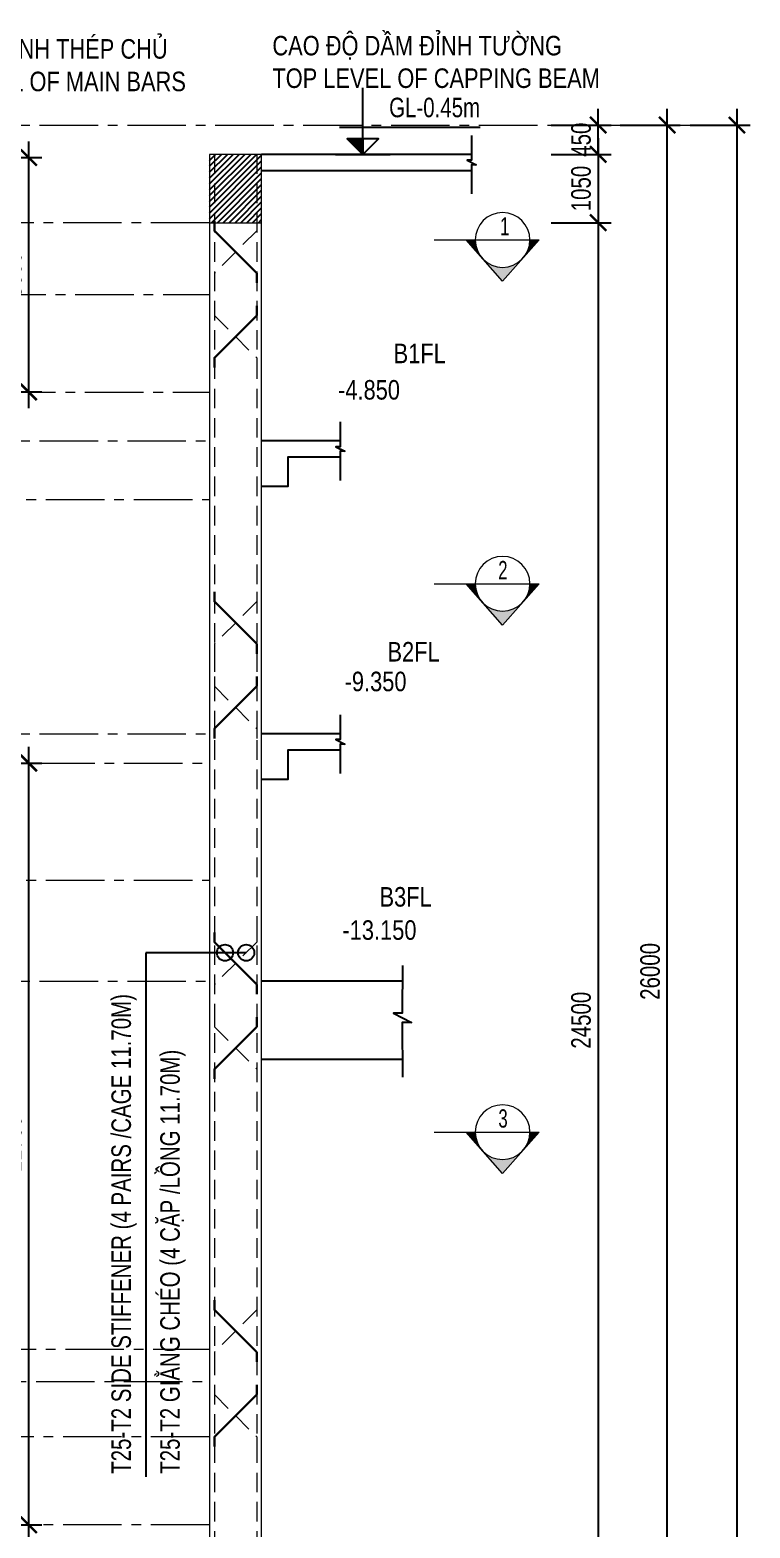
# Model space of a CAD drawing. Header units: millimetres. Extents: x 2611025 to 4139346, y -89870 to 101087.
# Drawn here: x 3725329 to 3736387, y -21550 to 1461 of the extents above; entities that cross this region are included whole.
import ezdxf
from ezdxf.enums import TextEntityAlignment as Align

# ---------------------------------------------------------------- set-up
doc = ezdxf.new("R2010")
doc.units = ezdxf.units.MM
doc.header["$LTSCALE"] = 1200
doc.header["$PDMODE"] = 35
doc.linetypes.add('CENTER2', pattern=[1.125, 0.75, -0.125, 0.125, -0.125])
doc.linetypes.add('HIDDEN', pattern=[0.375, 0.25, -0.125])
for name, color, linetype, lineweight in [('1', 9, 'Continuous', 13), ('BOUND', 3, 'Continuous', 20), ('CODE', 3, 'Continuous', 15), ('ENOTE', 2, 'Continuous', 15), ('Grid line', 160, 'CENTER2', 5), ('HIDE', 8, 'HIDDEN', 13), ('K-THUOC', 1, 'Continuous', 18), ('LEADER', 8, 'Continuous', 9), ('S-Beam - Cont', 60, 'Continuous', 25), ('T2CO', 4, 'Continuous', 30), ('T2HI', 4, 'HIDDEN', 13), ('TEXTVN', 2, 'Continuous', 20)]:
    doc.layers.add(name, color=color, linetype=linetype, lineweight=lineweight)
for name, color, linetype in [('CDC.02.DIM', 1, 'Continuous'), ('CDC.06.TEXT', 2, 'Continuous'), ('CDC.10.HATCH', 251, 'Continuous'), ('Q-Dim-line', 75, 'Continuous')]:
    doc.layers.add(name, color=color, linetype=linetype)
doc.styles.add('DB_Arial', font='arial.ttf', dxfattribs={"width": 0.8})
doc.styles.add('SMTEXT', font='arial.ttf', dxfattribs={"width": 0.75})
doc.styles.add('TEXTVN', font='VHELVCN.TTF', dxfattribs={"width": 0.8})
doc.dimstyles.new('BSV1-100', dxfattribs={"dimtxt": 300, "dimasz": 250, "dimexe": 200, "dimexo": 0, "dimgap": 108, "dimtad": 1, "dimdec": 0, "dimdsep": 46, "dimtxsty": 'SMTEXT', "dimblk": 'ARCHTICK', "dimcen": 100, "dimdle": 250, "dimclrd": 256, "dimclre": 256, "dimclrt": 1, "dimadec": 0, "dimazin": 0, "dimtfac": 1, "dimtdec": 0, "dimtix": 1, "dimtmove": 2, "dimatfit": 3, "dimfxl": 720, "dimfxlon": 1, "dimtolj": 1, "dimtzin": 0, "dimarcsym": 0})
doc.dimstyles.new('BSV25', dxfattribs={"dimtxt": 300, "dimasz": 250, "dimexe": 200, "dimexo": 0, "dimgap": 108, "dimtad": 1, "dimdec": 0, "dimlfac": 0.25, "dimdsep": 46, "dimtxsty": 'SMTEXT', "dimblk": 'ARCHTICK', "dimcen": 100, "dimdle": 250, "dimclrd": 256, "dimclre": 256, "dimclrt": 2, "dimadec": 0, "dimazin": 0, "dimtfac": 1, "dimtdec": 0, "dimtix": 1, "dimtmove": 2, "dimatfit": 3, "dimfxl": 800, "dimfxlon": 1, "dimtolj": 1, "dimtzin": 0, "dimarcsym": 0})

# ---------------------------------------------------------------- blocks, each defined once
blk = doc.blocks.new('_ArchTick')
at = {"color": 0, "linetype": 'ByBlock', "const_width": 0.15}
blk.add_lwpolyline([(-0.5, -0.5), (0.5, 0.5)], dxfattribs=at)
blk = doc.blocks.new('tag_cd')
at = {"layer": 'CDC.10.HATCH'}
blk.add_hatch(color=256, dxfattribs=at).paths.add_polyline_path([(180, 240), (420, 0), (420, 240)])
at = {"layer": 'CDC.02.DIM'}
for points in [[(420, 240), (420, 0), (660, 240), (180, 240), (420, 0), (420, 1020)], [(60, 420), (2220, 420)], [(0, 0), (840, 0)]]:
    blk.add_lwpolyline(points, dxfattribs=at)
at = {"layer": 'CDC.06.TEXT', "ltscale": 0.5, "style": 'SMTEXT', "width": 0.75}
blk.add_attdef('CD', text='', height=300, dxfattribs=at).set_placement((2220, 570), align=Align.RIGHT)
blk = doc.blocks.new('*D1355')
at = {"layer": 'Defpoints', "color": 0, "transparency": 16777216}
for p in [(3701496, 0), (3700934, -4850), (3736047, -4850)]:
    blk.add_point(p, dxfattribs=at)
at = {"layer": 'K-THUOC', "lineweight": -2, "transparency": 16777216}
for p, q in [((3700934, 250), (3700934, -5100)), ((3701496, 0), (3700734, 0)), ((3701654, -4850), (3700734, -4850))]:
    blk.add_line(p, q, dxfattribs=at)
at = {"layer": 'K-THUOC', "lineweight": -2, "transparency": 16777216, "xscale": 250, "yscale": 250, "zscale": 250}
for p, rotation in [((3700934, 0), 90), ((3700934, -4850), 270)]:
    blk.add_blockref('_ArchTick', p, dxfattribs=dict(at, rotation=rotation))
at = {"layer": 'K-THUOC', "color": 1, "transparency": 16777216, "insert": (3700672, -2425), "char_height": 300, "attachment_point": 5, "rotation": 90, "style": 'SMTEXT'}
blk.add_mtext('\\A1;4850', dxfattribs=at)
blk = doc.blocks.new('*D1356')
at = {"layer": 'Defpoints', "color": 0, "transparency": 16777216}
for p in [(3736047, -4850), (3700934, -9350), (3736047, -9350)]:
    blk.add_point(p, dxfattribs=at)
at = {"layer": 'K-THUOC', "lineweight": -2, "transparency": 16777216}
for p, q in [((3700934, -4600), (3700934, -9600)), ((3701654, -4850), (3700734, -4850)), ((3701654, -9350), (3700734, -9350))]:
    blk.add_line(p, q, dxfattribs=at)
at = {"layer": 'K-THUOC', "lineweight": -2, "transparency": 16777216, "xscale": 250, "yscale": 250, "zscale": 250}
for p, rotation in [((3700934, -4850), 90), ((3700934, -9350), 270)]:
    blk.add_blockref('_ArchTick', p, dxfattribs=dict(at, rotation=rotation))
at = {"layer": 'K-THUOC', "color": 1, "transparency": 16777216, "insert": (3700672, -7100), "char_height": 300, "attachment_point": 5, "rotation": 90, "style": 'SMTEXT'}
blk.add_mtext('\\A1;4500', dxfattribs=at)
blk = doc.blocks.new('*D1357')
at = {"layer": 'Defpoints', "color": 0, "transparency": 16777216}
for p in [(3736047, -9350), (3700934, -13150), (3736047, -13150)]:
    blk.add_point(p, dxfattribs=at)
at = {"layer": 'K-THUOC', "lineweight": -2, "transparency": 16777216}
for p, q in [((3700934, -9100), (3700934, -13400)), ((3701654, -9350), (3700734, -9350)), ((3701654, -13150), (3700734, -13150))]:
    blk.add_line(p, q, dxfattribs=at)
at = {"layer": 'K-THUOC', "lineweight": -2, "transparency": 16777216, "xscale": 250, "yscale": 250, "zscale": 250}
for p, rotation in [((3700934, -9350), 90), ((3700934, -13150), 270)]:
    blk.add_blockref('_ArchTick', p, dxfattribs=dict(at, rotation=rotation))
at = {"layer": 'K-THUOC', "color": 1, "transparency": 16777216, "insert": (3700672, -11250), "char_height": 300, "attachment_point": 5, "rotation": 90, "style": 'SMTEXT'}
blk.add_mtext('\\A1;3800', dxfattribs=at)
blk = doc.blocks.new('SIGSEC')
at = {"layer": '1', "lineweight": 9}
h = blk.add_hatch(color=256, dxfattribs=at)
h.dxf.hatch_style = 1
h.paths.add_polyline_path([(-420, 0), (-560, 0), (-315, -278, -0.182676)])
h = blk.add_hatch(color=256, dxfattribs=at)
h.dxf.hatch_style = 1
h.paths.add_polyline_path([(560, 0), (420, 0, -0.182676), (315, -278)])
h = blk.add_hatch(color=256, dxfattribs=at)
h.dxf.hatch_style = 1
h.paths.add_polyline_path([(315, -278, -0.451416), (-315, -278), (0, -635)])
at = {"layer": '1', "lineweight": 9, "elevation": 0}
blk.add_lwpolyline([(1050, 0), (-560, 0), (0, -635), (560, 0)], dxfattribs=at)
at = {"layer": '1', "lineweight": 9}
blk.add_circle((0, 0), 420, dxfattribs=at)
at = {"layer": 'BOUND', "lineweight": 9, "style": 'TEXTVN', "width": 0.8}
blk.add_attdef('SEC', text='', height=280, dxfattribs=at).set_placement((0, 210, 0), align=Align.MIDDLE_CENTER)
blk = doc.blocks.new('*D1358')
at = {"layer": 'Defpoints', "color": 0, "transparency": 16777216}
for p in [(3728887, 0), (3734055, 0), (3728887, -450)]:
    blk.add_point(p, dxfattribs=at)
at = {"layer": 'K-THUOC', "lineweight": -2, "transparency": 16777216}
for p, q in [((3734055, 0), (3734055, 250)), ((3733335, 0), (3734255, 0)), ((3734055, -450), (3734055, 0)), ((3733335, -450), (3734255, -450)), ((3734055, -450), (3734055, -700))]:
    blk.add_line(p, q, dxfattribs=at)
at = {"layer": 'K-THUOC', "lineweight": -2, "transparency": 16777216, "xscale": 250, "yscale": 250, "zscale": 250}
for p, rotation in [((3734055, 0), 270), ((3734055, -450), 90)]:
    blk.add_blockref('_ArchTick', p, dxfattribs=dict(at, rotation=rotation))
at = {"layer": 'K-THUOC', "color": 1, "transparency": 16777216, "insert": (3733793, -225), "char_height": 300, "attachment_point": 5, "rotation": 90, "style": 'SMTEXT'}
blk.add_mtext('\\A1;450', dxfattribs=at)
blk = doc.blocks.new('*D1359')
at = {"layer": 'Defpoints', "color": 0, "transparency": 16777216}
for p in [(3728887, -450), (3728887, -1500), (3734055, -1500)]:
    blk.add_point(p, dxfattribs=at)
at = {"layer": 'K-THUOC', "lineweight": -2, "transparency": 16777216}
for p, q in [((3734055, -200), (3734055, -1750)), ((3733335, -450), (3734255, -450)), ((3733335, -1500), (3734255, -1500))]:
    blk.add_line(p, q, dxfattribs=at)
at = {"layer": 'K-THUOC', "lineweight": -2, "transparency": 16777216, "xscale": 250, "yscale": 250, "zscale": 250}
for p, rotation in [((3734055, -450), 90), ((3734055, -1500), 270)]:
    blk.add_blockref('_ArchTick', p, dxfattribs=dict(at, rotation=rotation))
at = {"layer": 'K-THUOC', "color": 1, "transparency": 16777216, "insert": (3733793, -975), "char_height": 300, "attachment_point": 5, "rotation": 90, "style": 'SMTEXT'}
blk.add_mtext('\\A1;1050', dxfattribs=at)
blk = doc.blocks.new('*D1360')
at = {"layer": 'Defpoints', "color": 0, "transparency": 16777216}
for p in [(3728887, -1500), (3723190, -26000), (3734055, -26000)]:
    blk.add_point(p, dxfattribs=at)
at = {"layer": 'K-THUOC', "lineweight": -2, "transparency": 16777216}
for p, q in [((3734055, -1250), (3734055, -26250)), ((3733335, -1500), (3734255, -1500)), ((3733335, -26000), (3734255, -26000))]:
    blk.add_line(p, q, dxfattribs=at)
at = {"layer": 'K-THUOC', "lineweight": -2, "transparency": 16777216, "xscale": 250, "yscale": 250, "zscale": 250}
for p, rotation in [((3734055, -1500), 90), ((3734055, -26000), 270)]:
    blk.add_blockref('_ArchTick', p, dxfattribs=dict(at, rotation=rotation))
at = {"layer": 'K-THUOC', "color": 1, "transparency": 16777216, "insert": (3733793, -13750), "char_height": 300, "attachment_point": 5, "rotation": 90, "style": 'SMTEXT'}
blk.add_mtext('\\A1;24500', dxfattribs=at)
blk = doc.blocks.new('*D1362')
at = {"layer": 'Defpoints', "color": 0, "transparency": 16777216}
for p in [(3728087, 0), (3735115, 0), (3723190, -26000)]:
    blk.add_point(p, dxfattribs=at)
at = {"layer": 'K-THUOC', "lineweight": -2, "transparency": 16777216}
for p, q in [((3735115, -26250), (3735115, 250)), ((3734395, 0), (3735315, 0)), ((3734395, -26000), (3735315, -26000))]:
    blk.add_line(p, q, dxfattribs=at)
at = {"layer": 'K-THUOC', "lineweight": -2, "transparency": 16777216, "xscale": 250, "yscale": 250, "zscale": 250}
for p, rotation in [((3735115, 0), 90), ((3735115, -26000), 270)]:
    blk.add_blockref('_ArchTick', p, dxfattribs=dict(at, rotation=rotation))
at = {"layer": 'K-THUOC', "color": 1, "transparency": 16777216, "insert": (3734854, -13000), "char_height": 300, "attachment_point": 5, "rotation": 90, "style": 'SMTEXT'}
blk.add_mtext('\\A1;26000', dxfattribs=at)
blk = doc.blocks.new('*D1363')
at = {"layer": 'Defpoints', "color": 0, "transparency": 16777216}
for p in [(3728087, 0), (3728087, -45000), (3736187, -45000)]:
    blk.add_point(p, dxfattribs=at)
at = {"layer": 'K-THUOC', "lineweight": -2, "transparency": 16777216}
for p, q in [((3736187, 250), (3736187, -45250)), ((3735467, 0), (3736387, 0)), ((3735467, -45000), (3736387, -45000))]:
    blk.add_line(p, q, dxfattribs=at)
at = {"layer": 'K-THUOC', "lineweight": -2, "transparency": 16777216, "xscale": 250, "yscale": 250, "zscale": 250}
for p, rotation in [((3736187, 0), 90), ((3736187, -45000), 270)]:
    blk.add_blockref('_ArchTick', p, dxfattribs=dict(at, rotation=rotation))
at = {"layer": 'K-THUOC', "color": 1, "transparency": 16777216, "insert": (3735926, -22500), "char_height": 300, "attachment_point": 5, "rotation": 90, "style": 'SMTEXT'}
blk.add_mtext('\\A1;45000', dxfattribs=at)
blk = doc.blocks.new('*D1390')
at = {"layer": 'Defpoints', "color": 0, "transparency": 16777216}
for p in [(3718395, -9800), (3725309, -9800), (3718395, -21500)]:
    blk.add_point(p, dxfattribs=at)
at = {"layer": 'K-THUOC', "lineweight": -2, "transparency": 16777216}
for p, q in [((3725309, -21750), (3725309, -9550)), ((3724589, -9800), (3725509, -9800)), ((3724589, -21500), (3725509, -21500))]:
    blk.add_line(p, q, dxfattribs=at)
at = {"layer": 'K-THUOC', "lineweight": -2, "transparency": 16777216, "xscale": 250, "yscale": 250, "zscale": 250}
for p, rotation in [((3725309, -9800), 90), ((3725309, -21500), 270)]:
    blk.add_blockref('_ArchTick', p, dxfattribs=dict(at, rotation=rotation))
at = {"layer": 'K-THUOC', "color": 1, "transparency": 16777216, "insert": (3725048, -15650), "char_height": 300, "attachment_point": 5, "rotation": 90, "style": 'SMTEXT'}
blk.add_mtext('\\A1;11700', dxfattribs=at)
blk = doc.blocks.new('*D1392')
at = {"layer": 'Defpoints', "color": 0, "transparency": 16777216}
for p in [(3718395, -500), (3725309, -500), (3718395, -4100)]:
    blk.add_point(p, dxfattribs=at)
at = {"layer": 'K-THUOC', "lineweight": -2, "transparency": 16777216}
for p, q in [((3725309, -4350), (3725309, -250)), ((3724589, -500), (3725509, -500)), ((3724589, -4100), (3725509, -4100))]:
    blk.add_line(p, q, dxfattribs=at)
at = {"layer": 'K-THUOC', "lineweight": -2, "transparency": 16777216, "xscale": 250, "yscale": 250, "zscale": 250}
for p, rotation in [((3725309, -500), 90), ((3725309, -4100), 270)]:
    blk.add_blockref('_ArchTick', p, dxfattribs=dict(at, rotation=rotation))
at = {"layer": 'K-THUOC', "color": 1, "transparency": 16777216, "insert": (3725048, -2300), "char_height": 300, "attachment_point": 5, "rotation": 90, "style": 'SMTEXT'}
blk.add_mtext('\\A1;3600', dxfattribs=at)

msp = doc.modelspace()

# ---------------------------------------------------------------- hatches: boundary and pattern name
at = {"layer": 'CDC.10.HATCH'}
h = msp.add_hatch(dxfattribs=at)
h.set_pattern_fill('ANSI31', color=256, scale=20)
h.set_pattern_definition([(45, (941228.97, -10706.33), (-44.9012806, 44.9012806), [])])
h.paths.add_polyline_path([(3728086.7, -1500), (3728886.7, -1500), (3728886.7, -450), (3728086.7, -450)])

# ---------------------------------------------------------------- linework, layer by layer
at = {"layer": 'BOUND'}
for points in [[(3728086.7, -45000), (3728886.7, -45000), (3728886.7, -450), (3728086.7, -450)], [(3728086.7, -1500), (3728886.7, -1500), (3728886.7, -450), (3728086.7, -450)]]:
    msp.add_lwpolyline(points, close=True, dxfattribs=at)
at = {"layer": 'BOUND', "lineweight": 20}
msp.add_lwpolyline([(3728886.7, -4350), (3728886.7, -450), (3728086.7, -450), (3728086.7, -45000), (3728886.7, -45000), (3728886.7, -19550)], dxfattribs=at)
at = {"layer": 'CODE'}
for points in [[(3729536.3, -4850, 0, 0, 0), (3730610.3, -4850, 0, 0, 0), (3730073.3, -4850, 0, 660, 0), (3730073.3, -4520, 0, 0, 0), (3730073.3, -4320, 0, 0, 0), (3731073.3, -4320, 0, 0, 0)], [(3729536.3, -9350, 0, 0, 0), (3730610.3, -9350, 0, 0, 0), (3730073.3, -9350, 0, 660, 0), (3730073.3, -9020, 0, 0, 0), (3730073.3, -8820, 0, 0, 0), (3731073.3, -8820, 0, 0, 0)], [(3729536.3, -13150, 0, 0, 0), (3730610.3, -13150, 0, 0, 0), (3730073.3, -13150, 0, 660, 0), (3730073.3, -12820, 0, 0, 0), (3730073.3, -12620, 0, 0, 0), (3731073.3, -12620, 0, 0, 0)]]:
    msp.add_lwpolyline(points, format="xyseb", dxfattribs=at)
at = {"layer": 'Grid line', "color": 2}
for p, q in [((3697124.3, 0), (3736187.3, 0)), ((3697124.3, -4850), (3728086.7, -4850)), ((3697124.3, -9350), (3728086.7, -9350)), ((3697124.3, -13150), (3728086.7, -13150))]:
    msp.add_line(p, q, dxfattribs=at)
at = {"layer": 'Grid line'}
for p, q in [((3728086.7, -1500), (3701893.6, -1500)), ((3715222.6, -2600.3), (3728086.7, -2600.3)), ((3715372.6, -4100.3), (3728086.7, -4100.3)), ((3714772.6, -5750.3), (3728086.7, -5750.3)), ((3714622.6, -9800.3), (3728086.7, -9800.3)), ((3714772.6, -11600.3), (3728086.7, -11600.3)), ((3715072.6, -18800), (3728086.7, -18800)), ((3714622.3, -19300), (3728086.7, -19300)), ((3728086.7, -20150), (3715222.6, -20150)), ((3728086.7, -21500), (3715372.6, -21500))]:
    msp.add_line(p, q, dxfattribs=at)
at = {"layer": 'HIDE'}
for p, q in [((3728161.7, -450), (3728161.7, -44800)), ((3728811.7, -450), (3728811.7, -44800))]:
    msp.add_line(p, q, dxfattribs=at)
at = {"layer": 'Q-Dim-line'}
for points in [[(3732110.2, -159.3), (3732110.2, -540.3), (3732043.1, -540.3), (3732181.9, -611), (3732110.2, -611), (3732110.2, -1058.2)], [(3730090.7, -4559.3), (3730090.7, -4940.3), (3730023.6, -4940.3), (3730162.4, -5011), (3730090.7, -5011), (3730090.7, -5458.2)], [(3730090.7, -9059.3), (3730090.7, -9440.3), (3730023.6, -9440.3), (3730162.4, -9511), (3730090.7, -9511), (3730090.7, -9958.2)], [(3731051.6, -12911.4), (3731047.1, -13641.9), (3730912.9, -13641.9), (3731190.4, -13783.2), (3731047.1, -13783.2), (3731051.6, -14626.3)]]:
    msp.add_lwpolyline(points, dxfattribs=at)
at = {"layer": 'S-Beam - Cont'}
for points in [[(3732103.4, -450), (3730410.1, -450), (3730410.1, -450), (3728886.7, -450)], [(3728886.7, -700), (3730660.1, -700), (3730660.1, -700), (3732103.4, -700)], [(3730083.9, -4850), (3728886.7, -4850)], [(3730083.9, -5100), (3729286.7, -5100), (3729286.7, -5550), (3728886.7, -5550)], [(3730083.9, -9350), (3728886.7, -9350)], [(3730083.9, -9600), (3729286.7, -9600), (3729286.7, -10050), (3728886.7, -10050)], [(3731051.6, -13150), (3728886.7, -13150)], [(3728886.7, -14350), (3731051.6, -14350)]]:
    msp.add_lwpolyline(points, dxfattribs=at)
at = {"layer": 'T2CO'}
for points in [[(3728161.7, -1475), (3728161.7, -1625), (3728811.7, -2275), (3728811.7, -2425)], [(3728811.7, -2775), (3728811.7, -2925), (3728161.7, -3575), (3728161.7, -3725)], [(3728161.7, -7170.1), (3728161.7, -7320.1), (3728811.7, -7970.1), (3728811.7, -8120.1)], [(3728811.7, -8470.1), (3728811.7, -8620.1), (3728161.7, -9270.1), (3728161.7, -9420.1)], [(3728161.7, -12400.5), (3728161.7, -12550.5), (3728811.7, -13200.5), (3728811.7, -13350.5)], [(3728811.7, -13700.5), (3728811.7, -13850.5), (3728161.7, -14500.5), (3728161.7, -14650.5)], [(3728161.7, -18049.5), (3728161.7, -18199.5), (3728811.7, -18849.5), (3728811.7, -18999.5)], [(3728811.7, -19349.5), (3728811.7, -19499.5), (3728161.7, -20149.5), (3728161.7, -20299.5)]]:
    msp.add_lwpolyline(points, dxfattribs=at)
at = {"layer": 'T2HI'}
for points in [[(3728811.7, -1475), (3728811.7, -1625), (3728161.7, -2275), (3728161.7, -2425)], [(3728161.7, -2775), (3728161.7, -2925), (3728811.7, -3575), (3728811.7, -3725)], [(3728811.7, -7170.1), (3728811.7, -7320.1), (3728161.7, -7970.1), (3728161.7, -8120.1)], [(3728161.7, -8470.1), (3728161.7, -8620.1), (3728811.7, -9270.1), (3728811.7, -9420.1)], [(3728811.7, -12400.5), (3728811.7, -12550.5), (3728161.7, -13200.5), (3728161.7, -13350.5)], [(3728161.7, -13700.5), (3728161.7, -13850.5), (3728811.7, -14500.5), (3728811.7, -14650.5)], [(3728811.7, -18049.5), (3728811.7, -18199.5), (3728161.7, -18849.5), (3728161.7, -18999.5)], [(3728161.7, -19349.5), (3728161.7, -19499.5), (3728811.7, -20149.5), (3728811.7, -20299.5)]]:
    msp.add_lwpolyline(points, dxfattribs=at)

# ---------------------------------------------------------------- block references
at = {"layer": '1', "lineweight": 20}
ref = msp.add_blockref('SIGSEC', (3732587.6, -1765.4), dxfattribs=dict(at, xscale=-1))
ref.add_attrib('SEC', '1', dxfattribs={"layer": 'BOUND', "lineweight": 9, "height": 280, "style": 'TEXTVN', "width": 0.8}).set_placement((3732621.6, -1555.4, 0), align=Align.MIDDLE_CENTER)
ref = msp.add_blockref('SIGSEC', (3732587.6, -7045.4), dxfattribs=dict(at, xscale=-1))
ref.add_attrib('SEC', '2', dxfattribs={"layer": 'BOUND', "lineweight": 9, "height": 280, "style": 'TEXTVN', "width": 0.8}).set_placement((3732591.8, -6835.4, 0), align=Align.MIDDLE_CENTER)
ref = msp.add_blockref('SIGSEC', (3732587.6, -15469), dxfattribs=dict(at, xscale=-1))
ref.add_attrib('SEC', '3', dxfattribs={"layer": 'BOUND', "lineweight": 9, "height": 280, "style": 'TEXTVN', "width": 0.8}).set_placement((3732594.1, -15259, 0), align=Align.MIDDLE_CENTER)
at = {"layer": 'ENOTE'}
msp.add_blockref('tag_cd', (3730022, -450), dxfattribs=at).add_auto_attribs({'CD': 'GL-0.45m'})

# ---------------------------------------------------------------- texts
at = {"layer": 'ENOTE', "style": 'DB_Arial', "width": 0.8}
for s, p in [('-4.850', (3730060.6, -4216.9)), ('-9.350', (3730160.9, -8696.4)), ('-13.150', (3730127.8, -12514.8))]:
    msp.add_text(s, height=300, dxfattribs=at).set_placement(p)
at = {"layer": 'TEXTVN', "style": 'DB_Arial', "width": 0.8}
for s, p in [('CAO ĐỘ ĐỈNH THÉP CHỦ', (3723401.8, 1020)), ('CAO ĐỘ DẦM ĐỈNH TƯỜNG', (3729051.6, 1070)), ('TOP LEVEL OF MAIN BARS', (3723401.8, 520)), ('TOP LEVEL OF CAPPING BEAM', (3729051.6, 570)), ('B1FL', (3730914, -3657.9)), ('B2FL', (3730819.5, -8240.2)), ('B3FL', (3730697.5, -12004.4))]:
    msp.add_text(s, height=300, dxfattribs=at).set_placement(p)
at = {"layer": 'TEXTVN', "lineweight": 20, "style": 'SMTEXT', "width": 0.75}
for s, p in [('T25-T2 SIDE STIFFENER (4 PAIRS /CAGE 11.70M)', (3726879.6, -20717.4)), ('T25-T2 GIẰNG CHÉO (4 CẶP /LỒNG 11.70M)', (3727629.6, -20717.4))]:
    msp.add_text(s, height=300, rotation=90, dxfattribs=at).set_placement(p)

# ---------------------------------------------------------------- dimensions: what is measured, and where the dimension line sits
at = {"layer": 'K-THUOC'}
for base, p1, p2, picture, middle in [((3700933.6, -4850), (3701496, 0), (3736046.8, -4850), '*D1355', (3700672.4, -2425)), ((3735115.4, 0), (3723190, -26000), (3728086.7, 0), '*D1362', (3734854.2, -13000)), ((3736187.3, -45000), (3728086.7, 0), (3728086.7, -45000), '*D1363', (3735926.2, -22500)), ((3734054.6, 0), (3728886.7, -450), (3728886.7, 0), '*D1358', (3733793.4, -225)), ((3734054.6, -1500), (3728886.7, -450), (3728886.7, -1500), '*D1359', (3733793.4, -975)), ((3725309.1, -500), (3718395.2, -4100.3), (3718395.2, -500), '*D1392', (3725047.8, -2300.2)), ((3734054.6, -26000), (3728886.7, -1500), (3723190, -26000), '*D1360', (3733793.4, -13750)), ((3700933.6, -9350), (3736046.8, -4850), (3736046.8, -9350), '*D1356', (3700672.4, -7100)), ((3700933.6, -13150), (3736046.8, -9350), (3736046.8, -13150), '*D1357', (3700672.3, -11250)), ((3725309.1, -9800.3), (3718395.2, -21500), (3718395.2, -9800.3), '*D1390', (3725047.9, -15650.2))]:
    dim = msp.add_linear_dim(base=base, p1=p1, p2=p2, angle=90, dimstyle='BSV1-100', dxfattribs=at)
    dim.commit()
    dim.dimension.update_dxf_attribs({"geometry": picture, "text_midpoint": middle})

# ---------------------------------------------------------------- leaders
at = {"layer": 'LEADER'}
for points in [[(3728649.2, -12713), (3727106.6, -12713), (3727106.6, -20713)], [(3728324.2, -12713), (3727106.6, -12713), (3727106.6, -20765.4)]]:
    msp.add_leader(points, dimstyle='BSV25', override={"dimldrblk": 'Origin'}, dxfattribs=at)

doc.saveas('drawing.dxf')
